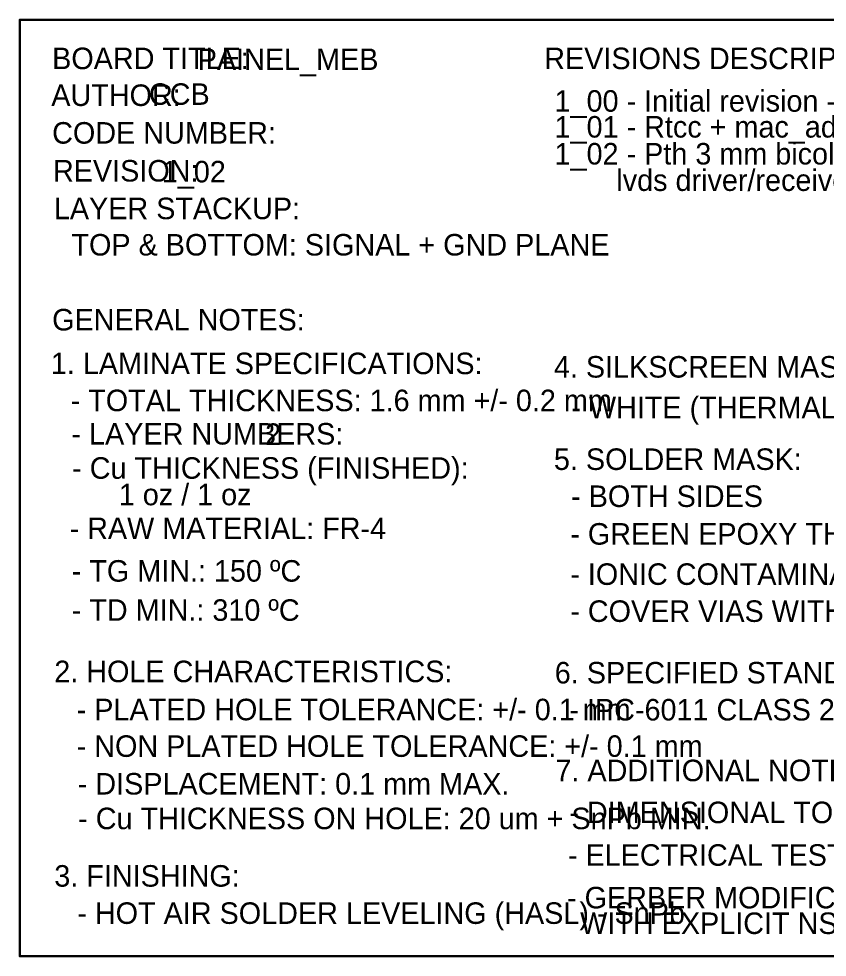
# Model space of a CAD drawing. Extents: x 8 to 204, y 9 to 177.
# Drawn here: x 29.5 to 125, y 66.3 to 177.1 of the extents above; entities that cross this region are included whole.
import ezdxf

# ---------------------------------------------------------------- set-up
doc = ezdxf.new("R2010")
doc.units = 0
doc.layers.get('0').update_dxf_attribs({"linetype": 'CONTINUOUS'})
doc.layers.add('TOPOVERLAY', color=2, linetype='CONTINUOUS')

# ---------------------------------------------------------------- blocks, each defined once
blk = doc.blocks.new('TEXTO_FABRICACAO_220')
at = {"layer": 'TOPOVERLAY'}
for s, p in [('BOARD TITLE:', (-34.29, 35.7124)), ('REVISIONS DESCRIPTION:', (23.7998, 35.7124)), ('AUTHOR:', (-34.3916, 31.369)), ('CODE NUMBER:', (-34.29, 26.924)), ('REVISION:', (-34.1884, 22.4536)), ('LAYER STACKUP:', (-34.0868, 18.0086)), ('GENERAL NOTES:', (-34.29, 4.8768)), ('1. LAMINATE SPECIFICATIONS:', (-34.4424, -0.2794)), ('4. SILKSCREEN MASK:', (24.9428, -0.6858)), ('- TOTAL THICKNESS: 1.6 mm +/- 0.2 mm', (-32.1056, -4.6482)), ('- WHITE (THERMAL CURE EPOXY)', (27.0002, -5.4864)), ('- LAYER NUMBERS: ', (-32.004, -8.5852)), ('- Cu THICKNESS (FINISHED):', (-31.9278, -12.6238)), ('5. SOLDER MASK:', (24.9428, -11.5824)), ('- BOTH SIDES', (26.9748, -15.9512)), ('- RAW MATERIAL: FR-4', (-32.2326, -19.7358)), ('- GREEN EPOXY THERMAL CURE OR PHOTO IMAGEABLE', (26.8732, -20.3962)), ('- TG MIN.: 150 ºC', (-31.9786, -24.765)), ('- IONIC CONTAMINATION AFTER SOLDERING: 14 ug NaCl / in2 MAX.', (26.8732, -25.146)), ('- TD MIN.: 310 ºC', (-31.9786, -29.3878)), ('- COVER VIAS WITH SOLDER MASK ON BOTH SIDES', (26.8732, -29.5148)), ('2. HOLE CHARACTERISTICS:', (-34.036, -36.6268)), ('6. SPECIFIED STANDARDS:', (25.0444, -36.7792)), ('- PLATED HOLE TOLERANCE: +/- 0.1 mm', (-31.3944, -41.1226)), ('- IPC-6011 CLASS 2 / IPC-6012 CLASS 2 / IPC-A-600 CLASS 2', (26.7716, -41.148)), ('- NON PLATED HOLE TOLERANCE: +/- 0.1 mm', (-31.3944, -45.4406)), ('7. ADDITIONAL NOTES:', (25.1206, -48.3108)), ('- DISPLACEMENT: 0.1 mm MAX.', (-31.2674, -49.8856)), ('- DIMENSIONAL TOLERANCE: +/- 0.2 mm', (26.7716, -53.2638)), ('- Cu THICKNESS ON HOLE: 20 um + SnPb MIN.', (-31.2166, -53.975)), ('- ELECTRICAL TESTS ARE MANDATORY', (26.5938, -58.293)), ('3. FINISHING:', (-34.036, -60.7568)), ('- GERBER MODIFICATIONS ARE ONLY ALLOWED', (26.4922, -63.3222)), ('- HOT AIR SOLDER LEVELING (HASL) - SnPb', (-31.3182, -65.151)), ('WITH EXPLICIT NSEE RESPONSIBLE AUTHORIZATION', (28.0416, -66.3448))]:
    blk.add_text(s, height=2.54, dxfattribs=at).set_placement(p)

msp = doc.modelspace()

# ---------------------------------------------------------------- linework, layer by layer
at = {"layer": 'TOPOVERLAY', "const_width": 0.254}
for points in [[(29.67, 176.96), (171.27, 176.96)], [(29.67, 66.47), (29.67, 176.96)], [(29.67, 66.47), (171.27, 66.47)]]:
    msp.add_lwpolyline(points, dxfattribs=at)
at = {"layer": 'TOPOVERLAY', "const_width": 0.127}
for points in [[(29.6, 176.96, 1), (29.73, 176.96, 1)], [(29.6, 176.96, 1), (29.73, 176.96, 1)], [(29.6, 66.47, 1), (29.73, 66.47, 1)], [(29.6, 66.47, 1), (29.73, 66.47, 1)]]:
    msp.add_lwpolyline(points, format="xyb", close=True, dxfattribs=at)

# ---------------------------------------------------------------- block references
msp.add_blockref('TEXTO_FABRICACAO_220', (67.77, 135.43))

# ---------------------------------------------------------------- texts
at = {"layer": 'TOPOVERLAY'}
for s, p in [('PAINEL_MEB', (50.67, 171.04)), ('CCB', (44.91, 166.93)), ('1_00 - Initial revision - Jun/4/2016', (92.79, 166.12)), ('1_01 - Rtcc + mac_address chip, with cr2032 battery - Nov/16/2016', (92.79, 163.07)), ('1_02 - Pth 3 mm bicolor leds for SpW channels,', (92.79, 159.89)), ('1_02', (46.43, 157.78)), (' lvds driver/receiver for sinc-out/sinc-in - Jul/2017', (99.14, 156.77)), ('TOP & BOTTOM: SIGNAL + GND PLANE', (35.76, 149.15)), ('2', (58.62, 126.8)), ('1 oz / 1 oz', (41.35, 119.68))]:
    msp.add_text(s, height=2.54, dxfattribs=at).set_placement(p)

doc.saveas('drawing.dxf')
